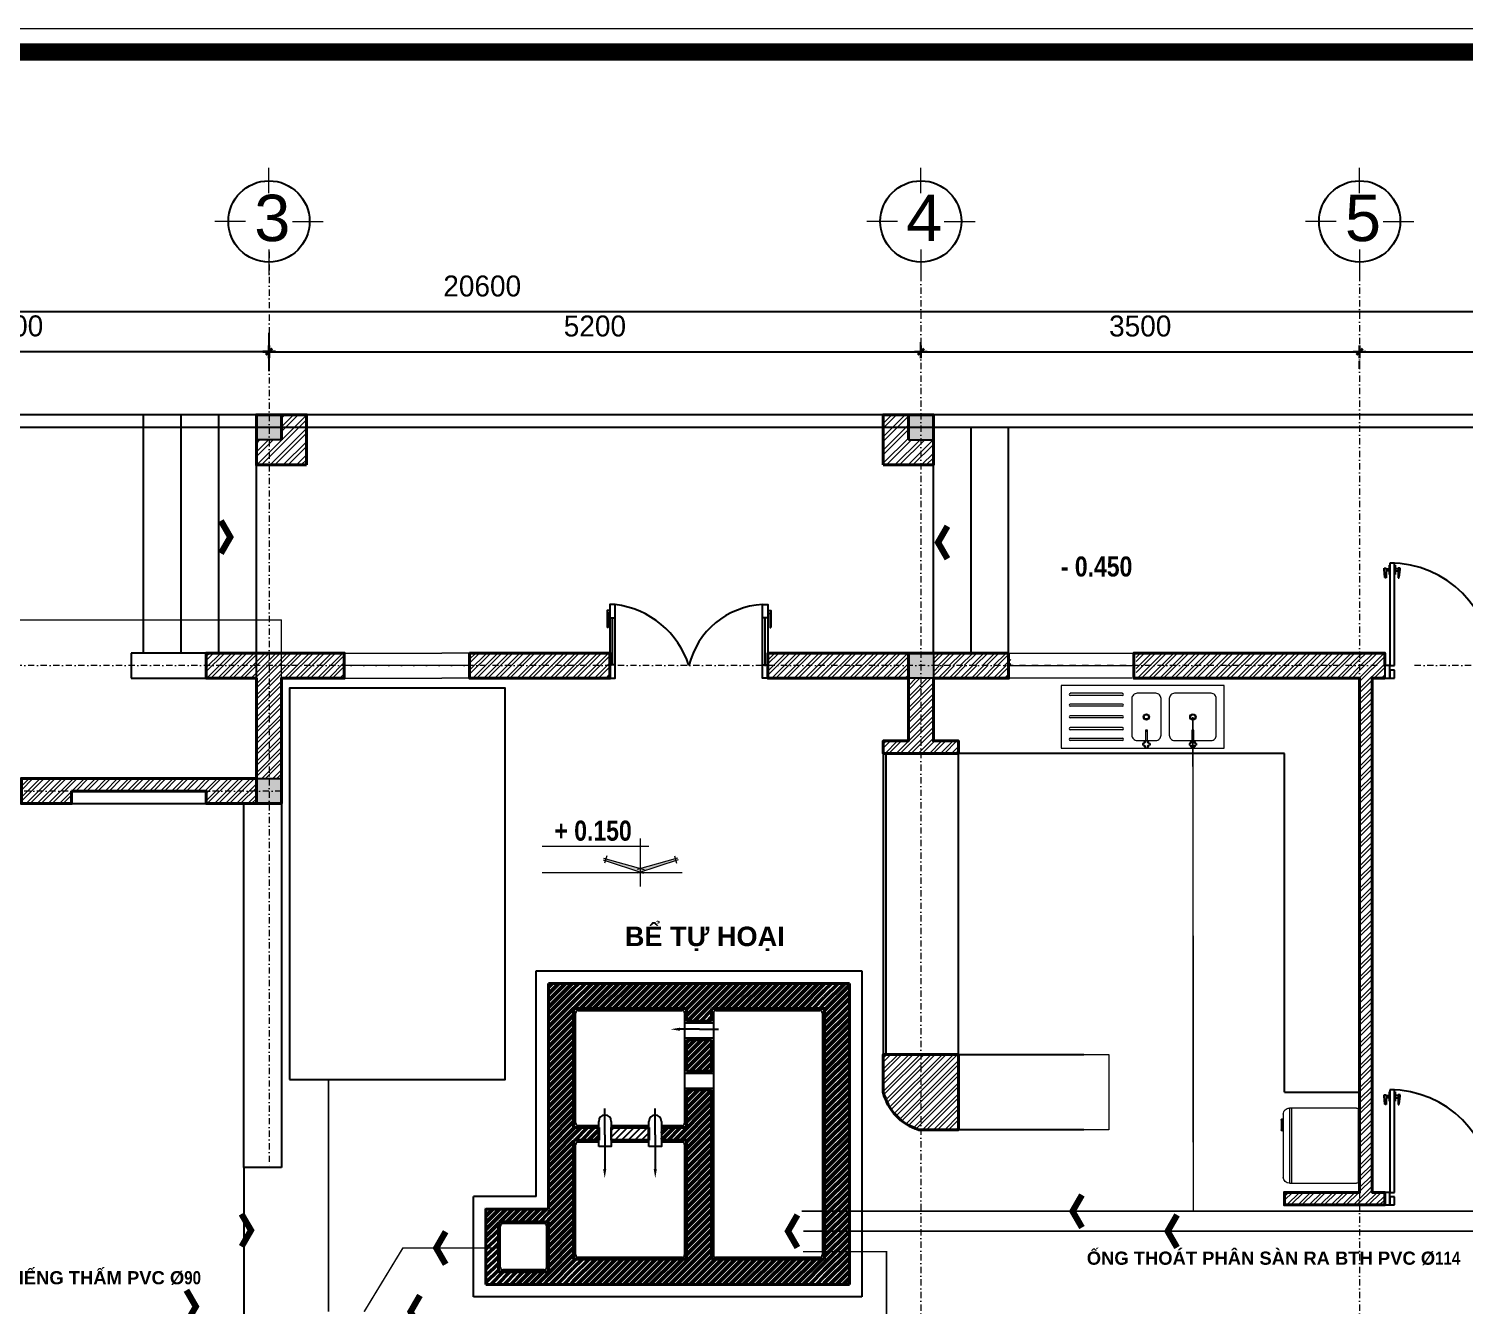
# Model space of a CAD drawing. Header units: millimetres. Extents: x 615730 to 2792744, y 139412 to 597571.
# Drawn here: x 725585 to 737037, y 271172 to 281351 of the extents above; entities that cross this region are included whole.
import ezdxf
from ezdxf.enums import TextEntityAlignment as Align

# ---------------------------------------------------------------- set-up
doc = ezdxf.new("R2010")
doc.units = ezdxf.units.MM
doc.header["$MEASUREMENT"] = 0
doc.header["$PDMODE"] = 34
for name, pattern in [('DASHDOT', [1, 0.5, -0.25, 0, -0.25]), ('DASHED2', [0.375, 0.25, -0.125]), ('HIDDEN2', [0.1875, 0.125, -0.0625])]:
    doc.linetypes.add(name, pattern=pattern)
doc.layers.get('0').update_dxf_attribs({"lineweight": 5})
for name, color, linetype, lineweight in [('0.1(9)', 9, 'Continuous', 13), ('Block', 46, 'Continuous', 9), ('CAT', 11, 'Continuous', 40), ('DIM', 7, 'Continuous', 50), ('HATCH', 42, 'Continuous', 5), ('net dut', 6, 'DASHDOT', 40), ('NETNGOAITUONG', 1, 'Continuous', 40), ('NTHAY1', 61, 'Continuous', 25), ('thay', 7, 'Continuous', 15), ('TIM TRUC', 149, 'DASHDOT', 9), ('VATDUNG', 33, 'Continuous', 13), ('VLIEU', 250, 'Continuous', 9)]:
    doc.layers.add(name, color=color, linetype=linetype, lineweight=lineweight)
for name, color, linetype in [('CUA', 132, 'Continuous'), ('DOORS', 1, 'Continuous'), ('H', 252, 'Continuous'), ('MB', 7, 'Continuous'), ('NET MANH', 252, 'Continuous'), ('netthay', 3, 'Continuous'), ('SWING', 7, 'Continuous'), ('TEXT', 2, 'Continuous'), ('VL', 155, 'Continuous')]:
    doc.layers.add(name, color=color, linetype=linetype)
doc.styles.add('H280', font='', dxfattribs={"height": 200})
doc.styles.add('KT OZON', font='', dxfattribs={"height": 200})
doc.styles.get("Standard").update_dxf_attribs({"font": ''})
doc.styles.add('VNI-AVO', font='vni-roms.shx')
doc.styles.get('H280').set_extended_font_data('VNI-Avo')
doc.styles.get('KT OZON').set_extended_font_data('VNI-Helve')
doc.styles.get('Standard').set_extended_font_data('VNI-Avo')
doc.dimstyles.new('1-50b', dxfattribs={"dimtxt": 167, "dimasz": 50, "dimexe": 75, "dimexo": 150, "dimgap": 120, "dimtad": 1, "dimdec": 0, "dimzin": 12, "dimtxsty": 'VNI-AVO', "dimblk": ']', "dimcen": 0, "dimdle": 50, "dimclrd": 252, "dimclre": 252, "dimclrt": 2, "dimadec": 0, "dimazin": 0, "dimtfac": 1, "dimtdec": 0, "dimtix": 1, "dimtmove": 2, "dimatfit": 0, "dimldrblk": 'OPEN90', "dimfxl": 1, "dimlwd": -1, "dimlwe": -1, "dimarcsym": 0})
pattern_1 = [(45, (54927.36, -22939.37), (-44.194174, 44.194174), []), (45, (54927.36, -22908.12), (-44.194174, 44.194174), [])]
pattern_2 = [(45, (143025.565, 23003.17), (-53.033009, 53.033009), []), (45, (143025.565, 23040.67), (-53.033009, 53.033009), [])]

# ---------------------------------------------------------------- blocks, each defined once
blk = doc.blocks.new('CAO DO')
h = blk.add_hatch(color=256)
h.paths.add_polyline_path([(-240238, 272731), (-240242, 272718), (-239988, 272635), (-239988, 272661)])
h.paths.add_polyline_path([(-239733, 272718), (-239737, 272731), (-239988, 272661), (-239988, 272635)])
for p, q in [((-239988, 272531), (-239988, 272878)), ((-240232, 272753), (-240247, 272701)), ((-240046, 272819), (-239278, 272819)), ((-239743, 272753), (-239728, 272701)), ((-240258, 272723), (-239966, 272628)), ((-240255, 272736), (-239962, 272654)), ((-239720, 272736), (-240013, 272654)), ((-239717, 272723), (-240009, 272628)), ((-239988, 272604), (-239988, 272668)), ((-240288, 272631), (-239278, 272631))]:
    blk.add_line(p, q)
blk = doc.blocks.new('08PDRR02')
at = {"color": 0, "linetype": 'ByBlock'}
for p, q in [((1, 0), (0, 0)), ((0, 0), (0, -1)), ((1, -1), (1, 0)), ((0, -1), (1, -1))]:
    blk.add_line(p, q, dxfattribs=at)
blk = doc.blocks.new('08PDNB02')
at = {"color": 0, "linetype": 'ByBlock'}
for p, q in [((0, -1.62), (0, 1.62)), ((0, 1.62), (0.25, 1.62)), ((0.25, -1.62), (0.25, 1.62)), ((0.25, 0.38), (1.25, 0.38)), ((1.25, -0.55), (1.25, 2.75)), ((1.25, 2.75), (1.54, 2.75)), ((1.54, 2.75), (1.69, 2.59)), ((1.69, 2.59), (1.95, -0.13)), ((0.25, -1.62), (0, -1.62)), ((1.25, -0.38), (0.25, -0.38)), ((1.95, -0.55), (1.25, -0.55)), ((1.95, -0.13), (1.95, -0.55))]:
    blk.add_line(p, q, dxfattribs=at)
blk = doc.blocks.new('*U45')
at = {"layer": 'DOORS', "color": 0, "linetype": 'Continuous', "ltscale": 200}
for p, q in [((0, 15), (0, 55)), ((900, 15), (900, 55)), ((0, -25), (0, -55)), ((900, -25), (900, -55))]:
    blk.add_line(p, q, dxfattribs=at)
at = {"layer": 'SWING', "color": 1, "linetype": 'Continuous', "ltscale": 200}
blk.add_arc((0, 55), 900, 0, 90, dxfattribs=at)
at = {"layer": 'DOORS', "color": 8, "linetype": 'Continuous', "ltscale": 200, "xscale": 25.4, "yscale": 25.4, "zscale": 25.4, "rotation": 180}
blk.add_blockref('08PDNB02', (0, 895), dxfattribs=at)
at = {"layer": 'DOORS', "color": 0, "linetype": 'Continuous', "ltscale": 200, "xscale": 900, "yscale": 39.99999999999999, "rotation": 90}
blk.add_blockref('08PDRR02', (0, 55), dxfattribs=at)
at = {"layer": 'DOORS', "color": 8, "linetype": 'Continuous', "ltscale": 200, "xscale": 25.4, "yscale": -25.4, "zscale": 25.4}
blk.add_blockref('08PDNB02', (40, 895), dxfattribs=at)
at = {"layer": 'DOORS', "color": 0, "linetype": 'Continuous', "ltscale": 200, "xscale": 45, "yscale": 110}
for p in [(-45, 55), (900, 55)]:
    blk.add_blockref('08PDRR02', p, dxfattribs=at)
at = {"layer": 'DOORS', "color": 1, "linetype": 'Continuous', "ltscale": 200, "xscale": 39.99999999999999, "yscale": 69.99999999999999}
for p in [(0, 15), (860, 15)]:
    blk.add_blockref('08PDRR02', p, dxfattribs=at)
blk = doc.blocks.new('TRUC 1')
at = {"ltscale": 50}
blk.add_circle((0, -9525), 8572, dxfattribs=at)
at = {"layer": '0.1(9)', "ltscale": 50}
for p, q in [((0, -3572), (0, 1782)), ((-4942, -9525), (-11427, -9525)), ((4942, -9525), (11427, -9525)), ((0, -15478), (0, -20832))]:
    blk.add_line(p, q, dxfattribs=at)
at = {"layer": 'TEXT', "ltscale": 50, "style": 'H280'}
blk.add_attdef('1', text='', height=10478, dxfattribs=at).set_placement((-214, -4892), align=Align.CENTER)
blk = doc.blocks.new(']')
for p, q in [((1, 0), (-1, 0)), ((0, 1), (0, -1))]:
    blk.add_line(p, q)
at = {"color": 9, "const_width": 0.4}
blk.add_lwpolyline([(-0.51, -0.51), (0.51, 0.51)], dxfattribs=at)
blk = doc.blocks.new('*D1481')
at = {"layer": 'DEFPOINTS', "color": 0, "ltscale": 10, "transparency": 16777216}
for p in [(727502, 278775), (732702, 278775), (732702, 278626)]:
    blk.add_point(p, dxfattribs=at)
at = {"layer": 'VL', "color": 252, "ltscale": 10, "transparency": 16777216}
for p, q in [((727502, 278925), (727502, 278850)), ((727552, 278775), (732652, 278775)), ((732702, 278776), (732702, 278850))]:
    blk.add_line(p, q, dxfattribs=at)
at = {"layer": 'VL', "color": 252, "ltscale": 10, "transparency": 16777216, "xscale": 50, "yscale": 50, "zscale": 50, "rotation": 180}
blk.add_blockref(']', (727502, 278775), dxfattribs=at)
at = {"layer": 'VL', "color": 252, "ltscale": 10, "transparency": 16777216, "xscale": 50, "yscale": 50, "zscale": 50}
blk.add_blockref(']', (732702, 278775), dxfattribs=at)
at = {"layer": 'VL', "color": 2, "ltscale": 10, "transparency": 16777216, "insert": (730102, 278979), "char_height": 167, "attachment_point": 5, "style": 'VNI-AVO'}
blk.add_mtext('5200', dxfattribs=at)
blk = doc.blocks.new('_Open90')
at = {"color": 0, "linetype": 'ByBlock', "lineweight": -2}
for p, q in [((0, 0), (-1, 0)), ((-0.5, 0.5), (0, 0)), ((0, 0), (-0.5, -0.5))]:
    blk.add_line(p, q, dxfattribs=at)
blk = doc.blocks.new('*D1482')
at = {"layer": 'DEFPOINTS', "color": 0, "ltscale": 10, "transparency": 16777216}
for p in [(736202, 278788), (736202, 278775), (732702, 278626)]:
    blk.add_point(p, dxfattribs=at)
at = {"layer": 'VL', "color": 252, "ltscale": 10, "transparency": 16777216}
for p, q in [((732702, 278776), (732702, 278850)), ((732752, 278775), (736152, 278775)), ((736202, 278638), (736202, 278700))]:
    blk.add_line(p, q, dxfattribs=at)
at = {"layer": 'VL', "color": 252, "ltscale": 10, "transparency": 16777216, "xscale": 50, "yscale": 50, "zscale": 50, "rotation": 180}
blk.add_blockref(']', (732702, 278775), dxfattribs=at)
at = {"layer": 'VL', "color": 252, "ltscale": 10, "transparency": 16777216, "xscale": 50, "yscale": 50, "zscale": 50}
blk.add_blockref(']', (736202, 278775), dxfattribs=at)
at = {"layer": 'VL', "color": 2, "ltscale": 10, "transparency": 16777216, "insert": (734452, 278979), "char_height": 167, "attachment_point": 5, "style": 'VNI-AVO'}
blk.add_mtext('3500', dxfattribs=at)
blk = doc.blocks.new('*D1483')
at = {"layer": 'DEFPOINTS', "color": 0, "ltscale": 10, "transparency": 16777216}
for p in [(736202, 278788), (739502, 278775), (739502, 278626)]:
    blk.add_point(p, dxfattribs=at)
at = {"layer": 'VL', "color": 252, "ltscale": 10, "transparency": 16777216}
for p, q in [((736252, 278775), (739452, 278775)), ((739502, 278776), (739502, 278850)), ((736202, 278638), (736202, 278700))]:
    blk.add_line(p, q, dxfattribs=at)
at = {"layer": 'VL', "color": 252, "ltscale": 10, "transparency": 16777216, "xscale": 50, "yscale": 50, "zscale": 50, "rotation": 180}
blk.add_blockref(']', (736202, 278775), dxfattribs=at)
at = {"layer": 'VL', "color": 252, "ltscale": 10, "transparency": 16777216, "xscale": 50, "yscale": 50, "zscale": 50}
blk.add_blockref(']', (739502, 278775), dxfattribs=at)
at = {"layer": 'VL', "color": 2, "ltscale": 10, "transparency": 16777216, "insert": (737852, 278979), "char_height": 167, "attachment_point": 5, "style": 'VNI-AVO'}
blk.add_mtext('3300', dxfattribs=at)
blk = doc.blocks.new('*D1484')
at = {"layer": 'DEFPOINTS', "color": 0, "ltscale": 10, "transparency": 16777216}
for p in [(727503, 278776), (723402, 278471), (727503, 278471)]:
    blk.add_point(p, dxfattribs=at)
at = {"layer": 'VL', "color": 252, "ltscale": 10, "transparency": 16777216}
for p, q in [((723402, 278621), (723402, 278851)), ((727503, 278621), (727503, 278851)), ((723452, 278776), (727453, 278776))]:
    blk.add_line(p, q, dxfattribs=at)
at = {"layer": 'VL', "color": 252, "ltscale": 10, "transparency": 16777216, "xscale": 50, "yscale": 50, "zscale": 50, "rotation": 180}
blk.add_blockref(']', (723402, 278776), dxfattribs=at)
at = {"layer": 'VL', "color": 252, "ltscale": 10, "transparency": 16777216, "xscale": 50, "yscale": 50, "zscale": 50}
blk.add_blockref(']', (727503, 278776), dxfattribs=at)
at = {"layer": 'VL', "color": 2, "ltscale": 10, "transparency": 16777216, "insert": (725453, 278980), "char_height": 167, "attachment_point": 5, "style": 'VNI-AVO'}
blk.add_mtext('4100', dxfattribs=at)
blk = doc.blocks.new('*D1485')
at = {"layer": 'DEFPOINTS', "color": 0, "ltscale": 10, "transparency": 16777216}
for p in [(739503, 279095), (718903, 278272), (739503, 278272)]:
    blk.add_point(p, dxfattribs=at)
at = {"layer": 'VL', "color": 252, "ltscale": 10, "transparency": 16777216}
for p, q in [((718903, 278422), (718903, 279170)), ((718953, 279095), (739453, 279095)), ((739503, 278422), (739503, 279170))]:
    blk.add_line(p, q, dxfattribs=at)
at = {"layer": 'VL', "color": 252, "ltscale": 10, "transparency": 16777216, "xscale": 50, "yscale": 50, "zscale": 50, "rotation": 180}
blk.add_blockref(']', (718903, 279095), dxfattribs=at)
at = {"layer": 'VL', "color": 252, "ltscale": 10, "transparency": 16777216, "xscale": 50, "yscale": 50, "zscale": 50}
blk.add_blockref(']', (739503, 279095), dxfattribs=at)
at = {"layer": 'VL', "color": 2, "ltscale": 10, "transparency": 16777216, "insert": (729203, 279298), "char_height": 167, "attachment_point": 5, "style": 'VNI-AVO'}
blk.add_mtext('20600', dxfattribs=at)
blk = doc.blocks.new('TULANH')
at = {"layer": 'Block', "extrusion": (0, 0, -1)}
for p, q in [((235, 0), (-235, 0)), ((-235, -15), (-235, 0)), ((235, -15), (235, 0)), ((-300, -550), (300, -550)), ((-300, -565), (300, -565)), ((-214, -620), (-214, -622)), ((-115, -620), (-214, -620)), ((-204, -632), (-125, -632)), ((-115, -622), (-115, -620))]:
    blk.add_line(p, q, dxfattribs=at)
at = {"layer": 'Block', "color": 1, "extrusion": (0, 0, -1)}
for p, q in [((-300, -30), (-300, -565)), ((285, -15), (-285, -15)), ((300, -565), (300, -30)), ((-250, -615), (250, -615))]:
    blk.add_line(p, q, dxfattribs=at)
for centre, radius, start, end in [((285, -30), 15, 0, 90), ((-285, -30), 15, 90, 180), ((250, -565), 50, 270, 0), ((-250, -565), 50, 180, 270)]:
    blk.add_arc(centre, radius, start, end, dxfattribs=at)
at = {"layer": 'Block', "extrusion": (0, 0, -1)}
for centre, start, end in [((204, -622), 270, 0), ((125, -622), 180, 270)]:
    blk.add_arc(centre, 10, start, end, dxfattribs=at)
blk = doc.blocks.new('RC1')
at = {"layer": 'VATDUNG'}
for p, q in [((220, -25), (227, -25)), ((220, -38), (220, -25)), ((220, -38), (227, -38)), ((244, -9), (244, -2)), ((256, -2), (244, -2)), ((244, -62), (244, -55)), ((256, -62), (244, -62)), ((256, -9), (256, -2)), ((256, -62), (256, -55)), ((273, -25), (280, -25)), ((273, -38), (280, -38)), ((280, -38), (280, -25)), ((591, -38), (591, -25)), ((591, -25), (598, -25)), ((591, -38), (598, -38)), ((627, -2), (614, -2)), ((614, -9), (614, -2)), ((614, -62), (614, -55)), ((627, -62), (614, -62)), ((627, -9), (627, -2)), ((627, -62), (627, -55)), ((644, -25), (651, -25)), ((644, -38), (651, -38)), ((651, -38), (651, -25)), ((812, -62), (1229, -62)), ((812, -79), (1229, -79)), ((812, -148), (1229, -148)), ((812, -165), (1229, -165)), ((812, -242), (1229, -242)), ((812, -258), (1229, -258)), ((812, -335), (1229, -335)), ((812, -352), (1229, -352)), ((812, -421), (1229, -421)), ((812, -438), (1229, -438))]:
    blk.add_line(p, q, dxfattribs=at)
for points in [[(1300, -500), (1300, 0), (0, 0), (0, -500)], [(258, -144), (258, -136), (242, -136), (242, -144)], [(629, -144), (629, -136), (612, -136), (612, -144)]]:
    blk.add_lwpolyline(points, close=True, dxfattribs=at)
for points in [[(242, -62), (104, -62, 0.414214), (63, -104), (63, -396, 0.414214), (104, -438), (396, -438, 0.414214), (438, -396)], [(244, -11), (238, -11, 0.414214), (229, -19), (229, -25, 0.414214)], [(229, -38), (229, -44, 0.414214), (238, -53), (244, -53, 0.414214)], [(271, -25), (271, -19, 0.414214), (262, -11), (256, -11, 0.414214)], [(256, -53), (262, -53, 0.414214), (271, -44)], [(438, -396), (438, -104, 0.414214), (396, -62), (258, -62, 0.414214)], [(271, -44), (271, -38, 0.414214)], [(612, -62), (546, -62, 0.414214), (504, -104), (504, -396, 0.414214), (546, -438), (695, -438, 0.414214), (737, -396)], [(614, -11), (608, -11, 0.414214), (600, -19), (600, -25, 32.846782)], [(600, -38), (600, -44, 0.414214), (608, -53), (614, -53, 26.858874)], [(641, -25), (641, -19, 0.414214), (633, -11), (627, -11, 36.470844)], [(627, -53), (633, -53, 0.414214), (641, -44)], [(737, -396), (737, -104, 0.414214), (695, -62), (629, -62, 0.019522)], [(641, -44), (641, -38, 0.414009)]]:
    blk.add_lwpolyline(points, format="xyb", dxfattribs=at)
for points in [[(244, -53), (242, -53), (242, -136), (258, -136)], [(258, -136), (258, -53), (256, -53)], [(614, -53), (612, -53), (612, -136), (629, -136)], [(629, -136), (629, -53), (627, -53)]]:
    blk.add_lwpolyline(points, dxfattribs=at)
for centre, radius in [((250, -250), 25), ((621, -250), 25), ((250, -250), 16.7), ((621, -250), 16.7)]:
    blk.add_circle(centre, radius, dxfattribs=at)
for centre, radius, start, end in [((227, -9), 16.7, 270, 0), ((227, -55), 16.7, 0, 90), ((273, -9), 16.7, 180, 270), ((273, -55), 16.7, 90, 180), ((598, -9), 16.7, 270, 0), ((598, -55), 16.7, 0, 90), ((644, -9), 16.7, 180, 270), ((644, -55), 16.7, 90, 180), ((812, -71), 8.33, 90, 270), ((1229, -71), 8.33, 270, 90), ((812, -156), 8.33, 90, 270), ((1229, -156), 8.33, 270, 90), ((812, -250), 8.33, 90, 270), ((812, -344), 8.33, 90, 270), ((1229, -250), 8.33, 270, 90), ((1229, -344), 8.33, 270, 90), ((812, -429), 8.33, 90, 270), ((1229, -429), 8.33, 270, 90)]:
    blk.add_arc(centre, radius, start, end, dxfattribs=at)
blk = doc.blocks.new('*X631')
at = {"color": 0}
for p, q in [((59070, -71815), (59147, -71739)), ((59070, -71762), (59094, -71739)), ((59100, -71839), (59200, -71739)), ((59153, -71839), (59253, -71739)), ((59206, -71839), (59306, -71739)), ((59259, -71839), (59359, -71739)), ((59312, -71839), (59370, -71780)), ((59365, -71839), (59370, -71833))]:
    blk.add_line(p, q, dxfattribs=at)
blk = doc.blocks.new('*X630')
at = {"color": 0}
for p, q in [((58570, -70777), (58759, -70589)), ((58570, -70724), (58706, -70589)), ((58570, -70671), (58653, -70589)), ((58570, -70618), (58600, -70589)), ((58570, -70830), (58770, -70630)), ((58770, -70736), (58918, -70589)), ((58770, -70683), (58865, -70589)), ((58770, -70630), (58812, -70589)), ((58771, -70789), (58971, -70589)), ((58824, -70789), (59024, -70589)), ((58877, -70789), (59077, -70589)), ((58930, -70789), (59130, -70589)), ((58983, -70789), (59183, -70589)), ((59036, -70789), (59236, -70589)), ((59089, -70789), (59289, -70589)), ((59142, -70789), (59342, -70589)), ((59195, -70789), (59395, -70589)), ((59248, -70789), (59448, -70589)), ((59301, -70789), (59501, -70589)), ((59354, -70789), (59554, -70589)), ((59407, -70789), (59607, -70589)), ((59461, -70789), (59661, -70589)), ((59514, -70789), (59714, -70589)), ((59567, -70789), (59767, -70589)), ((59620, -70789), (59820, -70589)), ((59670, -70844), (59926, -70589)), ((59670, -70791), (59873, -70589)), ((59679, -70889), (59979, -70589)), ((59732, -70889), (60032, -70589)), ((59885, -70789), (60085, -70589)), ((59938, -70789), (60138, -70589)), ((59991, -70789), (60191, -70589)), ((60044, -70789), (60244, -70589)), ((60097, -70789), (60297, -70589)), ((60150, -70789), (60350, -70589)), ((60203, -70789), (60403, -70589)), ((60256, -70789), (60456, -70589)), ((60309, -70789), (60509, -70589)), ((60362, -70789), (60562, -70589)), ((60415, -70789), (60615, -70589)), ((60468, -70789), (60668, -70589)), ((60521, -70789), (60721, -70589)), ((60574, -70789), (60770, -70592)), ((60627, -70789), (60770, -70645)), ((60770, -70592), (60774, -70589)), ((60770, -70645), (60827, -70589)), ((60770, -70698), (60880, -70589)), ((60770, -70751), (60933, -70589)), ((60770, -70804), (60970, -70604)), ((58570, -70883), (58770, -70683)), ((58570, -70936), (58770, -70736)), ((60680, -70789), (60770, -70698)), ((60733, -70789), (60770, -70751)), ((60770, -70857), (60970, -70657)), ((60770, -70910), (60970, -70710)), ((60770, -70964), (60970, -70764)), ((58570, -70989), (58770, -70789)), ((58570, -71042), (58770, -70842)), ((59785, -70889), (59870, -70803)), ((59838, -70889), (59870, -70856)), ((60770, -71017), (60970, -70817)), ((60770, -71070), (60970, -70870)), ((58570, -71095), (58770, -70895)), ((58570, -71148), (58770, -70948)), ((60770, -71123), (60970, -70923)), ((60770, -71176), (60970, -70976)), ((58570, -71201), (58770, -71001)), ((58570, -71254), (58770, -71054)), ((58570, -71307), (58770, -71107)), ((59670, -71215), (59847, -71039)), ((59670, -71162), (59794, -71039)), ((59670, -71109), (59741, -71039)), ((59670, -71056), (59688, -71039)), ((59670, -71268), (59870, -71068)), ((60770, -71229), (60970, -71029)), ((60770, -71282), (60970, -71082)), ((58570, -71360), (58770, -71160)), ((58570, -71413), (58770, -71213)), ((59703, -71289), (59870, -71121)), ((59756, -71289), (59870, -71174)), ((59809, -71289), (59870, -71227)), ((60770, -71335), (60970, -71135)), ((60770, -71388), (60970, -71188)), ((58570, -71466), (58770, -71266)), ((58570, -71520), (58770, -71320)), ((59862, -71289), (59870, -71280)), ((60770, -71441), (60970, -71241)), ((60770, -71494), (60970, -71294)), ((58570, -71573), (58770, -71373)), ((58570, -71626), (58770, -71426)), ((59670, -71586), (59818, -71439)), ((59670, -71533), (59765, -71439)), ((59670, -71480), (59712, -71439)), ((59670, -71639), (59870, -71439)), ((60770, -71547), (60970, -71347)), ((60770, -71600), (60970, -71400)), ((60770, -71653), (60970, -71453)), ((58570, -71679), (58770, -71479)), ((58570, -71732), (58770, -71532)), ((59577, -71839), (59870, -71545)), ((59670, -71692), (59870, -71492)), ((60770, -71706), (60970, -71506)), ((60770, -71759), (60970, -71559)), ((58570, -71785), (58770, -71585)), ((58570, -71838), (58770, -71638)), ((59630, -71839), (59870, -71598)), ((59670, -71851), (59870, -71651)), ((60770, -71812), (60970, -71612)), ((60770, -71865), (60970, -71665)), ((58570, -71891), (58770, -71691)), ((58570, -71997), (58829, -71739)), ((58570, -71944), (58776, -71739)), ((58782, -71839), (58882, -71739)), ((58835, -71839), (58935, -71739)), ((58888, -71839), (58970, -71756)), ((59470, -71786), (59518, -71739)), ((59471, -71839), (59571, -71739)), ((59524, -71839), (59624, -71739)), ((59670, -71904), (59870, -71704)), ((59670, -71957), (59870, -71757)), ((60770, -71918), (60970, -71718)), ((60770, -71971), (60970, -71771)), ((58570, -72050), (58770, -71850)), ((58570, -72103), (58770, -71903)), ((58941, -71839), (58970, -71809)), ((59670, -72010), (59870, -71810)), ((59670, -72064), (59870, -71864)), ((59670, -72117), (59870, -71917)), ((60770, -72024), (60970, -71824)), ((60770, -72077), (60970, -71877)), ((58570, -72156), (58770, -71956)), ((58570, -72209), (58770, -72009)), ((59670, -72170), (59870, -71970)), ((59670, -72223), (59870, -72023)), ((60770, -72130), (60970, -71930)), ((60770, -72183), (60970, -71983)), ((58570, -72262), (58770, -72062)), ((58570, -72315), (58770, -72115)), ((59670, -72276), (59870, -72076)), ((59670, -72329), (59870, -72129)), ((60770, -72236), (60970, -72036)), ((60770, -72289), (60970, -72089)), ((60770, -72342), (60970, -72142)), ((58570, -72368), (58770, -72168)), ((58570, -72421), (58770, -72221)), ((59670, -72382), (59870, -72182)), ((59670, -72435), (59870, -72235)), ((60770, -72395), (60970, -72195)), ((60770, -72448), (60970, -72248)), ((58570, -72474), (58770, -72274)), ((58570, -72527), (58770, -72327)), ((59670, -72488), (59870, -72288)), ((59670, -72541), (59870, -72341)), ((60770, -72501), (60970, -72301)), ((60770, -72555), (60970, -72355)), ((58070, -72550), (58232, -72389)), ((58070, -72497), (58179, -72389)), ((58070, -72444), (58126, -72389)), ((58070, -72391), (58073, -72389)), ((58185, -72489), (58285, -72389)), ((58238, -72489), (58338, -72389)), ((58291, -72489), (58391, -72389)), ((58344, -72489), (58444, -72389)), ((58397, -72489), (58497, -72389)), ((58450, -72489), (58550, -72389)), ((58503, -72489), (58570, -72421)), ((58556, -72489), (58570, -72474)), ((58570, -72580), (58770, -72380)), ((58570, -72633), (58770, -72433)), ((58570, -72686), (58770, -72486)), ((59670, -72594), (59870, -72394)), ((59670, -72647), (59870, -72447)), ((60770, -72608), (60970, -72408)), ((60770, -72661), (60970, -72461)), ((58070, -72603), (58170, -72503)), ((58070, -72656), (58170, -72556)), ((58570, -72739), (58770, -72539)), ((58570, -72792), (58770, -72592)), ((59670, -72700), (59870, -72500)), ((59670, -72753), (59870, -72553)), ((60770, -72714), (60970, -72514)), ((60770, -72767), (60970, -72567)), ((58070, -72709), (58170, -72609)), ((58070, -72762), (58170, -72662)), ((58070, -72815), (58170, -72715)), ((58570, -72845), (58770, -72645)), ((58570, -72898), (58770, -72698)), ((59488, -72989), (59870, -72606)), ((59541, -72989), (59870, -72659)), ((59594, -72989), (59870, -72712)), ((60770, -72820), (60970, -72620)), ((60770, -72873), (60970, -72673)), ((58070, -72868), (58170, -72768)), ((58070, -72921), (58170, -72821)), ((58570, -72951), (58770, -72751)), ((58586, -72989), (58770, -72804)), ((58770, -72804), (58786, -72789)), ((58770, -72857), (58839, -72789)), ((58770, -72910), (58892, -72789)), ((58770, -72964), (58945, -72789)), ((58798, -72989), (58998, -72789)), ((58852, -72989), (59052, -72789)), ((58905, -72989), (59105, -72789)), ((58958, -72989), (59158, -72789)), ((59011, -72989), (59211, -72789)), ((59064, -72989), (59264, -72789)), ((59117, -72989), (59317, -72789)), ((59170, -72989), (59370, -72789)), ((59223, -72989), (59423, -72789)), ((59276, -72989), (59476, -72789)), ((59329, -72989), (59529, -72789)), ((59382, -72989), (59582, -72789)), ((59435, -72989), (59635, -72789)), ((59647, -72989), (59870, -72765)), ((59700, -72989), (59900, -72789)), ((59753, -72989), (59953, -72789)), ((59806, -72989), (60006, -72789)), ((59859, -72989), (60059, -72789)), ((59912, -72989), (60112, -72789)), ((59965, -72989), (60165, -72789)), ((60018, -72989), (60218, -72789)), ((60071, -72989), (60271, -72789)), ((60124, -72989), (60324, -72789)), ((60177, -72989), (60377, -72789)), ((60230, -72989), (60430, -72789)), ((60283, -72989), (60483, -72789)), ((60336, -72989), (60536, -72789)), ((60389, -72989), (60589, -72789)), ((60443, -72989), (60643, -72789)), ((60496, -72989), (60696, -72789)), ((60549, -72989), (60749, -72789)), ((60602, -72989), (60770, -72820)), ((60770, -72926), (60970, -72726)), ((60770, -72979), (60970, -72779)), ((60814, -72989), (60970, -72832)), ((58070, -72974), (58170, -72874)), ((58109, -72989), (58209, -72889)), ((58162, -72989), (58262, -72889)), ((58215, -72989), (58315, -72889)), ((58268, -72989), (58368, -72889)), ((58321, -72989), (58421, -72889)), ((58374, -72989), (58474, -72889)), ((58427, -72989), (58527, -72889)), ((58480, -72989), (58570, -72898)), ((58639, -72989), (58770, -72857)), ((58692, -72989), (58770, -72910)), ((60655, -72989), (60770, -72873)), ((60708, -72989), (60770, -72926)), ((60867, -72989), (60970, -72885)), ((60920, -72989), (60970, -72938)), ((58533, -72989), (58570, -72951)), ((58745, -72989), (58770, -72964)), ((60761, -72989), (60770, -72979))]:
    blk.add_line(p, q, dxfattribs=at)

msp = doc.modelspace()

# ---------------------------------------------------------------- hatches: boundary and pattern name
at = {"layer": 'VLIEU', "ltscale": 10}
h = msp.add_hatch(dxfattribs=at)
h.set_pattern_fill('STEEL', color=256, scale=600, style=0)
h.set_pattern_definition(pattern_2)
h.paths.add_polyline_path([(727401.9, 278072.2), (727401.9, 277872.2), (727801.9, 277872.2), (727801.9, 278272.2), (727601.9, 278272.2), (727601.9, 278072.2)])
h = msp.add_hatch(dxfattribs=at)
h.set_pattern_fill('STEEL', color=256, scale=600, style=0)
h.set_pattern_definition(pattern_2)
h.paths.add_polyline_path([(732802.4, 278072.2), (732802.4, 277872.2), (732402.4, 277872.2), (732402.4, 278272.2), (732602.4, 278272.2), (732602.4, 278072.2)])
h = msp.add_hatch(dxfattribs=at)
h.set_pattern_fill('STEEL', color=256, scale=500, style=0)
h.set_pattern_definition(pattern_1)
h.paths.add_polyline_path([(732602.3, 276371.9), (731482.3, 276372), (731482.3, 276272), (732602.3, 276272)])
h.paths.add_polyline_path([(732602.3, 276272), (731482.3, 276272), (731482.3, 276172), (732602.3, 276172)])
h.paths.add_polyline_path([(732702.4, 276172), (732602.3, 276172), (732602.3, 275672), (732402.3, 275672), (732402.3, 275572), (732702.4, 275572)])
h.paths.add_polyline_path([(732802.3, 276172), (732702.4, 276172), (732702.4, 275572), (733002.3, 275572), (733002.3, 275672), (732802.3, 275672)])
h.paths.add_polyline_path([(732445.8, 277081.9), (732958.8, 277081.9), (732958.8, 276831.4), (732445.8, 276831.4)], flags=9)
h.paths.add_polyline_path([(732695.9, 276747.4), (733208.8, 276747.4), (733208.8, 276496.9), (732695.9, 276496.9)], flags=9)
h.paths.add_polyline_path([(732996, 277081.9), (733508.9, 277081.9), (733508.9, 276831.4), (732996, 276831.4)], flags=9)
h = msp.add_hatch(dxfattribs=at)
h.set_pattern_fill('STEEL', color=256, scale=500, style=0)
h.set_pattern_definition(pattern_1)
h.paths.add_polyline_path([(727401.9, 276371.9), (727001.9, 276371.9), (727001.9, 276172), (727401.9, 276172)])
h.paths.add_polyline_path([(727601.9, 276172), (727601.9, 276371.9), (727401.9, 276371.9), (727401.9, 276172), (727401.9, 275372.2), (727601.9, 275372.2)])
h.paths.add_polyline_path([(728102.6, 276371.9), (727601.9, 276371.9), (727601.9, 276172), (728102.6, 276172)])
h.paths.add_polyline_path([(730222.3, 276372), (729102.2, 276372), (729102.2, 276172), (730222.3, 276172), (730222.3, 276277.6)])
h.paths.add_polyline_path([(727401.9, 275172.2), (727601.9, 275172.2), (727401.9, 275172.2), (727401.9, 275172.2), (727401.9, 275172.2), (727401.9, 275172.2)])
h = msp.add_hatch(dxfattribs=at)
h.set_pattern_fill('STEEL', color=256, scale=500, style=0)
h.set_pattern_definition([(45, (54927.36, -22839.396), (-44.194174, 44.194174), []), (45, (54927.36, -22808.146), (-44.194174, 44.194174), [])])
h.paths.add_polyline_path([(733418.8, 276371.9), (732802.3, 276371.9), (732802.3, 276272), (733418.8, 276271.9)])
h = msp.add_hatch(dxfattribs=at)
h.set_pattern_fill('STEEL', color=256, scale=500, style=0)
h.set_pattern_definition(pattern_1)
h.paths.add_polyline_path([(736202.3, 276172), (736202.3, 276272), (734418.8, 276272), (734418.8, 276171.9)])
h.paths.add_polyline_path([(734418.8, 276371.9), (734418.8, 276272), (736202.3, 276272), (736202.3, 276372)])
h = msp.add_hatch(dxfattribs=at)
h.set_pattern_fill('STEEL', color=256, scale=500, style=0)
h.set_pattern_definition(pattern_1)
h.paths.add_polyline_path([(736302.3, 276172), (736402.3, 276172), (736402.3, 276272), (736402.3, 276372), (736202.3, 276372), (736202.3, 276172), (736202.3, 276172), (736202.3, 272072.2), (736202.3, 272072.2), (736202.3, 271972.2), (736402.3, 271972.2), (736402.3, 272072.2), (736302.3, 272072.2)])
h = msp.add_hatch(dxfattribs=at)
h.set_pattern_fill('STEEL', color=256, scale=500, style=0)
h.set_pattern_definition(pattern_1)
h.paths.add_polyline_path([(733401.8, 276171.9), (733401.8, 276272), (732802.3, 276272), (732802.3, 276172)])
h = msp.add_hatch(dxfattribs=at)
h.set_pattern_fill('STEEL', color=256, scale=500, style=0)
h.set_pattern_definition(pattern_1)
h.paths.add_polyline_path([(727401.9, 275372.2), (725527.2, 275372.2), (725527.2, 275272.2), (725527.2, 275272.2), (725527.2, 275272.2), (725527.2, 275272.2), (725527.2, 275272.2), (725527.2, 275172.2), (725926.9, 275172.2), (725926.9, 275272.2), (727001.7, 275272.2), (727001.7, 275172.2), (727401.9, 275172.2), (727401.9, 275172.2), (727401.9, 275172.2)])
h = msp.add_hatch(dxfattribs=at)
h.set_pattern_fill('STEEL', color=256, scale=500, style=0)
h.set_pattern_definition([(45, (27555.84, -22939.37), (-44.194174, 44.194174), []), (45, (27555.84, -22908.12), (-44.194174, 44.194174), [])])
edge = h.paths.add_edge_path()
edge.add_line((733002.3, 273171.8), (732402.3, 273171.8))
edge.add_line((732402.3, 273171.8), (732402.3, 272871.7))
edge.add_arc((732809.4, 272972.4), 419.4, 193.8928, 252.83207)
edge.add_line((732685.6, 272571.7), (733002.3, 272571.7))
edge.add_line((733002.3, 272571.7), (733002.3, 273171.8))
h = msp.add_hatch(dxfattribs=at)
h.set_pattern_fill('STEEL', color=256, scale=500, style=0)
h.set_pattern_definition(pattern_1)
h.paths.add_polyline_path([(736202.3, 271972.2), (736202.3, 272072.2), (735602.3, 272072.2), (735602.3, 271972.2)])

# ---------------------------------------------------------------- linework, layer by layer
at = {"layer": 'CAT'}
msp.add_line((727401.9, 275272.2), (727401.9, 275172.2), dxfattribs=at)
msp.add_line((727401.9, 275272.2), (727401.9, 275172.2), dxfattribs=at)
at = {"layer": 'CUA'}
for p, q in [((730243.4, 276277.6), (730243.4, 276653.1)), ((731461.1, 276277.6), (731461.1, 276653.1))]:
    msp.add_line(p, q, dxfattribs=at)
for points in [[(730222.3, 276712.7), (730199.4, 276712.7), (730199.4, 276575.6)], [(730222.3, 276689.8), (730204, 276689.8), (730204, 276575.6), (730199.4, 276575.6)], [(730222.3, 276653.1), (730264.5, 276653.1), (730264.5, 276758.8), (730222.3, 276758.8), (730222.3, 276653.1)], [(730264.5, 276277.6), (730264.5, 276681.2)], [(731482.3, 276653.1), (731440, 276653.1), (731440, 276758.8), (731482.3, 276758.8), (731482.3, 276653.1)], [(731440, 276277.6), (731440, 276681.2)], [(731482.3, 276712.7), (731505.1, 276712.7), (731505.1, 276575.6)], [(731482.3, 276689.8), (731500.6, 276689.8), (731500.6, 276575.6), (731505.1, 276575.6)], [(730222.3, 276667), (730222.3, 276263.4)], [(731482.3, 276667), (731482.3, 276263.4)], [(730264.5, 276277.6), (730222.3, 276277.6), (730222.3, 276172), (730264.5, 276172), (730264.5, 276277.6)], [(731440, 276277.6), (731482.3, 276277.6), (731482.3, 276172), (731440, 276172), (731440, 276277.6)]]:
    msp.add_lwpolyline(points, dxfattribs=at)
for centre, radius, start, end in [((730178.1, 276056.3), 707.8, 17.74142, 82.98888), ((731471.2, 276123), 636.6, 92.80469, 166.46504)]:
    msp.add_arc(centre, radius, start, end, dxfattribs=at)
at = {"layer": 'H', "const_width": 138.2}
msp.add_lwpolyline([(715287.7, 262181.3), (742290.6, 262181.3), (742290.6, 281166.2), (715287.7, 281166.2)], close=True, dxfattribs=at)
at = {"layer": 'HATCH'}
for p, q in [((728102.6, 276372), (728881.3, 276372)), ((729102.2, 276372), (728881.3, 276372)), ((728881.3, 276272), (728102.6, 276272)), ((729102.2, 276272), (728881.3, 276272)), ((728102.6, 276172), (728881.3, 276172)), ((729102.2, 276172), (728881.3, 276172))]:
    msp.add_line(p, q, dxfattribs=at)
at = {"layer": 'HATCH', "color": 9}
msp.add_lwpolyline([(727283.6, 271640, 50, 50, 0), (727358.6, 271769.9, 50, 50, 0), (727282.6, 271899.8, 50, 50, 0), (727358.6, 271769.9, 0, 0, 0), (727209.1, 271769.9, 0, 0, 0)], format="xyseb", dxfattribs=at)
at = {"layer": 'MB', "color": 2}
for p, q in [((729632.5, 273838.5), (731638.9, 273838.5)), ((729632.5, 272038.5), (729632.5, 273838.5)), ((731638.9, 273838.5), (732232.5, 273838.5)), ((732232.5, 273838.5), (732232.5, 271238.5)), ((729632.5, 272038.5), (729132.5, 272038.5)), ((729132.5, 271683.5), (729132.5, 272038.5)), ((729132.5, 271238.5), (729132.5, 271683.5)), ((732232.5, 271238.5), (729132.5, 271238.5))]:
    msp.add_line(p, q, dxfattribs=at)
at = {"layer": 'MB', "color": 1}
for p, q in [((729947.5, 272623.5), (729947.5, 273503.5)), ((729967.5, 273523.5), (730797.5, 273523.5)), ((730817.5, 273503.5), (730817.5, 272623.5)), ((731047.5, 273503.5), (731047.5, 271573.5)), ((731067.5, 273523.5), (731897.5, 273523.5)), ((731917.5, 273503.5), (731917.5, 271920.7)), ((730817.5, 273423.5), (731047.5, 273423.5)), ((730817.5, 273303.5), (731047.5, 273303.5)), ((730817.5, 273023.5), (731047.5, 273023.5)), ((730817.5, 272903.5), (731047.5, 272903.5)), ((730132.5, 272603.5), (729967.5, 272603.5)), ((730532.5, 272603.5), (730232.5, 272603.5)), ((730797.5, 272603.5), (730632.5, 272603.5)), ((729947.5, 271573.5), (729947.5, 272453.5)), ((730132.5, 272473.5), (729967.5, 272473.5)), ((730532.5, 272473.5), (730232.5, 272473.5)), ((730797.5, 272473.5), (730632.5, 272473.5)), ((730817.5, 272453.5), (730817.5, 271573.5)), ((731917.5, 271920.7), (731917.5, 271573.5)), ((729347.5, 271473.5), (729347.5, 271803.5)), ((729697.5, 271823.5), (729367.5, 271823.5)), ((729717.5, 271473.5), (729717.5, 271803.5)), ((730797.5, 271553.5), (729967.5, 271553.5)), ((731897.5, 271553.5), (731067.5, 271553.5)), ((729697.5, 271453.5), (729367.5, 271453.5))]:
    msp.add_line(p, q, dxfattribs=at)
at = {"layer": 'MB', "color": 5}
for p, q in [((730935.3, 273372.8), (730764, 273372.8)), ((730935.3, 273372.8), (731087, 273372.8)), ((730180.2, 272530.9), (730180.2, 272741.7)), ((730583.7, 272530.9), (730583.7, 272741.7)), ((730180.2, 272530.9), (730180.2, 272242.2)), ((730583.7, 272530.9), (730583.7, 272242.2))]:
    msp.add_line(p, q, dxfattribs=at)
at = {"layer": 'MB', "color": 6}
for p, q in [((730232.5, 272488.5), (730232.5, 272588.5)), ((730632.5, 272588.5), (730632.5, 272488.5))]:
    msp.add_line(p, q, dxfattribs=at)
at = {"layer": 'MB', "color": 5}
for points in [[(730780.3, 273372.8, 25, 0, 0), (730705.9, 273372.8, 0, 0, 0)], [(730180.2, 272258.6, 25, 0, 0), (730180.2, 272184.1, 0, 0, 0)], [(730583.7, 272258.6, 25, 0, 0), (730583.7, 272184.1, 0, 0, 0)]]:
    msp.add_lwpolyline(points, format="xyseb", dxfattribs=at)
at = {"layer": 'MB', "color": 2}
for points in [[(730132.5, 272438.5), (730132.5, 272638.5)], [(730232.5, 272638.5), (730232.5, 272438.5), (730132.5, 272438.5)], [(730532.5, 272438.5), (730532.5, 272638.5)], [(730632.5, 272638.5), (730632.5, 272438.5), (730532.5, 272438.5)]]:
    msp.add_lwpolyline(points, dxfattribs=at)
at = {"layer": 'MB', "color": 1}
for centre, start, end in [((729967.5, 273503.5), 90, 180), ((730797.5, 273503.5), 0, 90), ((731067.5, 273503.5), 90, 180), ((731897.5, 273503.5), 0, 90), ((729967.5, 272623.5), 180, 270), ((730797.5, 272623.5), 270, 0), ((729967.5, 272453.5), 90, 180), ((730797.5, 272453.5), 0, 90), ((729367.5, 271803.5), 90, 180), ((729697.5, 271803.5), 0, 90), ((729967.5, 271573.5), 180, 270), ((730797.5, 271573.5), 270, 0), ((729367.5, 271473.5), 180, 270), ((729697.5, 271473.5), 270, 0)]:
    msp.add_arc(centre, 20, start, end, dxfattribs=at)
at = {"layer": 'MB', "color": 2}
for centre in [(730182.5, 272638.5), (730582.5, 272638.5)]:
    msp.add_arc(centre, 50, 0, 180, dxfattribs=at)
at = {"layer": 'MB', "color": 5}
for centre, start, end in [((731067.5, 271573.5), 180, 270), ((731897.5, 271573.5), 270, 0)]:
    msp.add_arc(centre, 20, start, end, dxfattribs=at)
at = {"layer": 'net dut', "linetype": 'HIDDEN2', "ltscale": 400, "const_width": 12.1}
for points in [[(734872.1, 275863.3), (734875.6, 271921.6)], [(738845.1, 267944.7), (738845.1, 270265.9), (738000.2, 270265.9), (738000.2, 271921.6), (731750.9, 271921.6)], [(737821.7, 267946.4), (737821.7, 271762.2), (731764.9, 271762.2)], [(728186.3, 268618.7), (732428.5, 268618.7), (732428.5, 271599.7), (731763.3, 271599.7)], [(729347.5, 271628.5), (728570.1, 271628.5), (728261.2, 271120.5)]]:
    msp.add_lwpolyline(points, dxfattribs=at)
at = {"layer": 'net dut', "linetype": 'HIDDEN2', "ltscale": 400, "const_width": 12.1, "elevation": 280}
msp.add_lwpolyline([(727976.2, 272971.5), (727976.2, 271120.5)], dxfattribs=at)
at = {"layer": 'net dut', "color": 9, "linetype": 'DASHED2'}
for points in [[(733987.3, 272051.5, 50, 50, 0), (733912.3, 271921.6, 50, 50, 0), (733987.3, 271791.7, 50, 50, 0), (733912.3, 271921.6, 0, 0, 0), (734034.7, 271921.6, 0, 0, 0)], [(731717.4, 271892.1, 50, 50, 0), (731642.4, 271762.2, 50, 50, 0), (731717.4, 271632.3, 50, 50, 0), (731642.4, 271762.2, 0, 0, 0), (731764.9, 271762.2, 0, 0, 0)], [(734745.8, 271892.1, 50, 50, 0), (734670.8, 271762.2, 50, 50, 0), (734745.8, 271632.3, 50, 50, 0), (734670.8, 271762.2, 0, 0, 0), (734793.3, 271762.2, 0, 0, 0)], [(728911.3, 271758.4, 50, 50, 0), (728836.3, 271628.5, 50, 50, 0), (728911.3, 271498.6, 50, 50, 0), (728836.3, 271628.5, 0, 0, 0), (728958.8, 271628.5, 0, 0, 0)], [(728706.4, 271250.4, 50, 50, 0), (728631.4, 271120.5, 50, 50, 0), (728706.4, 270990.6, 50, 50, 0), (728631.4, 271120.5, 0, 0, 0), (728753.8, 271120.5, 0, 0, 0)]]:
    msp.add_lwpolyline(points, format="xyseb", dxfattribs=at)
at = {"layer": 'net dut', "color": 9, "linetype": 'DASHED2', "elevation": 126.9}
msp.add_lwpolyline([(726843.5, 271291.7, 50, 50, 0), (726918.5, 271161.8, 50, 50, 0), (726843.5, 271031.9, 50, 50, 0), (726918.5, 271161.8, 0, 0, 0), (726796.1, 271161.8, 0, 0, 0)], format="xyseb", dxfattribs=at)
at = {"layer": 'NET MANH'}
msp.add_line((725926.9, 275172.2), (727001.7, 275172.2), dxfattribs=at)
at = {"layer": 'NET MANH', "elevation": -140}
msp.add_lwpolyline([(727601.9, 278072.2), (727401.9, 278072.2), (727401.9, 278272.2), (727601.9, 278272.2)], close=True, dxfattribs=at)
at = {"layer": 'NET MANH'}
for points in [[(732602.4, 278072.2), (732802.4, 278072.2), (732802.4, 278272.2), (732602.4, 278272.2)], [(732602.3, 276372), (732802.3, 276372), (732802.3, 276172), (732602.3, 276172)], [(727401.9, 275372.2), (727601.9, 275372.2), (727601.9, 275172.2), (727401.9, 275172.2)]]:
    msp.add_lwpolyline(points, close=True, dxfattribs=at)
for points in [[(727601.9, 278272.2, -140), (727401.9, 278272.2, -140), (727601.9, 278072.2, -140), (727401.9, 278072.2, -140)], [(732602.4, 278272.2), (732802.4, 278272.2), (732602.4, 278072.2), (732802.4, 278072.2)], [(732602.3, 276172), (732802.3, 276172), (732602.3, 276372), (732802.3, 276372)], [(727401.9, 275172.2), (727601.9, 275172.2), (727401.9, 275372.2), (727601.9, 275372.2)]]:
    msp.add_solid(points, dxfattribs=at)
at = {"layer": 'NETNGOAITUONG'}
for p, q in [((727601.9, 278072.2, -140), (727601.9, 278272.2, -140)), ((732602.4, 278072.2), (732602.4, 278272.2)), ((732602.3, 276372), (732602.3, 276172)), ((727401.9, 275372.2), (727401.9, 275172.2)), ((729732.5, 273738.5), (732132.5, 273738.5)), ((729732.5, 271938.5), (729732.5, 273738.5)), ((732132.5, 273738.5), (732132.5, 271338.5)), ((729932.5, 273538.5), (730832.5, 273538.5)), ((729932.5, 272588.5), (729932.5, 273538.5)), ((730832.5, 273538.5), (730832.5, 273438.5)), ((731032.5, 273538.5), (731032.5, 273438.5)), ((731032.5, 273538.5), (731932.5, 273538.5)), ((731932.5, 273538.5), (731932.5, 271538.5)), ((730832.5, 273438.5), (731032.5, 273438.5)), ((730832.5, 273288.5), (731032.5, 273288.5)), ((730832.5, 273288.5), (730832.5, 273038.5)), ((731032.5, 273288.5), (731032.5, 273038.5)), ((730832.5, 273038.5), (731032.5, 273038.5)), ((730832.5, 272888.5), (731032.5, 272888.5)), ((730832.5, 272888.5), (730832.5, 272588.5)), ((731032.5, 272888.5), (731032.5, 271538.5)), ((730132.5, 272588.5), (729932.5, 272588.5)), ((730132.5, 272488.5), (730132.5, 272588.5)), ((730532.5, 272588.5), (730232.5, 272588.5)), ((730532.5, 272588.5), (730532.5, 272488.5)), ((730832.5, 272588.5), (730632.5, 272588.5)), ((729932.5, 271538.5), (729932.5, 272488.5)), ((730132.5, 272488.5), (729932.5, 272488.5)), ((730532.5, 272488.5), (730232.5, 272488.5)), ((730832.5, 272488.5), (730632.5, 272488.5)), ((730832.5, 272488.5), (730832.5, 271538.5)), ((736402.3, 272072.2), (736402.3, 271972.2)), ((729732.5, 271938.5), (729232.5, 271938.5)), ((729232.5, 271338.5), (729232.5, 271938.5)), ((729332.5, 271438.5), (729332.5, 271838.5)), ((729732.5, 271838.5), (729332.5, 271838.5)), ((729732.5, 271438.5), (729732.5, 271838.5)), ((730832.5, 271538.5), (729932.5, 271538.5)), ((731932.5, 271538.5), (731032.5, 271538.5)), ((729732.5, 271438.5), (729332.5, 271438.5))]:
    msp.add_line(p, q, dxfattribs=at)
for points in [[(727801.9, 277872.2), (727401.9, 277872.2), (727401.9, 278272.2), (727801.9, 278272.2)], [(729102.2, 276372), (730222.3, 276372), (730222.3, 276172), (729102.2, 276172)], [(725926.9, 275272.2), (727001.7, 275272.2), (727001.7, 275172.2), (727401.9, 275172.2), (727401.9, 275372.2), (725527.2, 275372.2), (725527.2, 275172.2), (725926.9, 275172.2)]]:
    msp.add_lwpolyline(points, close=True, dxfattribs=at)
at = {"layer": 'NETNGOAITUONG', "elevation": 140}
msp.add_lwpolyline([(732402.4, 277872.2), (732802.4, 277872.2), (732802.4, 278272.2), (732402.4, 278272.2)], close=True, dxfattribs=at)
at = {"layer": 'NETNGOAITUONG'}
for points in [[(727601.9, 275172.2), (727401.9, 275172.2), (727401.9, 275172.2), (727401.9, 275172.2), (727401.9, 275372.2), (727401.9, 275372.2), (727401.9, 276172), (727001.9, 276172), (727001.9, 276371.9), (728102.6, 276371.9), (728102.6, 276172), (727601.9, 276172), (727601.9, 275172.2)], [(733401.8, 276371.9), (733401.8, 276171.9), (732802.3, 276172), (732802.3, 275672), (733002.3, 275672), (733002.3, 275572), (732402.3, 275572), (732402.3, 275672), (732602.3, 275672), (732602.3, 276172), (731482.3, 276172), (731482.3, 276372), (733401.8, 276371.9)], [(736402.3, 276172), (736302.3, 276172), (736302.3, 272072.2), (736402.3, 272072.2), (736402.3, 271972.2), (735602.3, 271972.2), (735602.3, 272072.2), (736202.3, 272072.2), (736202.3, 276172), (734401.8, 276171.9), (734401.8, 276371.9), (736402.3, 276372), (736402.3, 276272), (736402.3, 276272)], [(729232.5, 271338.5), (732132.5, 271338.5)]]:
    msp.add_lwpolyline(points, dxfattribs=at)
msp.add_lwpolyline([(733002.3, 273171.8), (732402.3, 273171.8), (732402.3, 272871.7, 0.2629947), (732685.6, 272571.7), (733002.3, 272571.7), (733002.3, 273171.8)], format="xyb", dxfattribs=at)
at = {"layer": 'thay', "linetype": 'Continuous'}
msp.add_lwpolyline([(715103.4, 261996.9), (742474.9, 261996.9), (742474.9, 281350.5), (715103.4, 281350.5)], close=True, dxfattribs=at)
at = {"layer": 'TIM TRUC', "ltscale": 100}
for p, q in [((727502.9, 279571.7), (727502.9, 272271.7)), ((732702.4, 279386.8), (732702.4, 264875.4)), ((736202.3, 279386.8), (736202.3, 264875.4)), ((736340.9, 276272), (716927.8, 276272)), ((737792.4, 276272), (736622.7, 276272, -0.5)), ((727601.9, 275272.2), (716927.8, 275272.2))]:
    msp.add_line(p, q, dxfattribs=at)
at = {"layer": 'VL', "ltscale": 10}
for p, q in [((742474.9, 278272.2), (715287.7, 278272.2)), ((742474.9, 278172.2), (715287.7, 278172.2)), ((726501.9, 276371.9), (726501.9, 278272.2)), ((726801.9, 276371.9, 0.3), (726801.9, 278272.2)), ((727101.9, 276371.9), (727101.9, 278272.2)), ((727401.9, 276172), (727401.9, 278272.2)), ((732802.4, 276372), (732802.4, 278172.2)), ((733102.4, 276372), (733102.4, 278172.2)), ((733402.4, 276372), (733402.4, 278172.2)), ((727001.9, 276371.9), (726401.9, 276371.9, 1)), ((726401.9, 276371.9, 1), (726401.9, 276171.9, 1)), ((731482.3, 276172), (731482.3, 276372)), ((726401.9, 276171.9, 1), (727001.9, 276171.9)), ((732402.3, 275572), (732402.3, 273171.8)), ((732422.3, 275572), (732422.3, 273171.8)), ((735602.3, 275572), (733002.3, 275572)), ((733002.3, 273171.8), (733002.3, 275572)), ((735602.3, 272871.7), (735602.3, 275572)), ((733002.3, 273171.8), (734002, 273171.8)), ((735602.3, 272871.7), (736202.3, 272871.7)), ((734002, 272571.7), (732685.6, 272571.7)), ((727301.9, 272271.7), (727301.9, 270972.2))]:
    msp.add_line(p, q, dxfattribs=at)
at = {"layer": 'VL', "color": 9, "ltscale": 10}
for points in [[(727118.5, 277427.1, 50, 50, 0), (727193.5, 277297.2, 50, 50, 0), (727118.5, 277167.3, 50, 50, 0), (727193.5, 277297.2, 0, 0, 0), (726617.4, 277297.2, 0, 0, 0)], [(732914.3, 277124, 50, 50, 0), (732839.3, 277253.9, 50, 50, 0), (732914.3, 277383.8, 50, 50, 0), (732839.3, 277253.9, 0, 0, 0), (733392.6, 277253.9, 0, 0, 0)]]:
    msp.add_lwpolyline(points, format="xyseb", dxfattribs=at)
at = {"layer": 'VL', "ltscale": 10, "elevation": 280}
msp.add_lwpolyline([(727666.6, 272971.5), (729386.6, 272971.5), (729386.6, 276091.5), (727666.6, 276091.5)], close=True, dxfattribs=at)
msp.add_lwpolyline([(727601.9, 272271.7), (727301.9, 272271.7), (727301.9, 275172.2), (727601.9, 275172.2), (727601.9, 272271.7)], dxfattribs=at)
at = {"layer": 'VLIEU', "ltscale": 10}
for p, q in [((721302.5, 276636.6), (727601.9, 276636.6)), ((727601.9, 276172), (727601.9, 276636.6)), ((733402.4, 276372), (734401.8, 276372)), ((733402.4, 276272), (734385.4, 276272)), ((734385.4, 276171.9), (733402.4, 276171.9))]:
    msp.add_line(p, q, dxfattribs=at)
msp.add_lwpolyline([(733002.3, 273171.8), (734202, 273171.8), (734202, 272571.7), (733002.3, 272571.7), (733002.3, 273171.8)], dxfattribs=at)

# ---------------------------------------------------------------- block references
at = {"xscale": -1.105920000001788, "yscale": 1.105920000001788, "zscale": 1.10592}
msp.add_blockref('CAO DO', (465059.3, -26887.3), dxfattribs=at)
at = {"layer": 'DIM', "ltscale": 2}
msp.add_blockref('*X630', (671162, 344327.1), dxfattribs=at)
at = {"layer": 'MB', "color": 1}
msp.add_blockref('*X631', (671162, 344327.1), dxfattribs=at)
at = {"layer": 'netthay', "lineweight": -2, "ltscale": 10}
ref = msp.add_blockref('TRUC 1', (727501.9, 279454.1), dxfattribs=dict(at, xscale=0.03778148023411632, yscale=0.03778148023411632, zscale=0.03778148023411632, rotation=180))
ref.add_attrib('1', '3', dxfattribs={"layer": 'TEXT', "color": 3, "ltscale": 50, "height": 370.2, "style": 'KT OZON'}).set_placement((727528.6, 279657), align=Align.CENTER)
ref = msp.add_blockref('TRUC 1', (732702.4, 279454.1), dxfattribs=dict(at, xscale=0.03778148023411632, yscale=0.03778148023411632, zscale=0.03778148023411632, rotation=180))
ref.add_attrib('1', '4', dxfattribs={"layer": 'TEXT', "color": 3, "ltscale": 50, "height": 370.2, "style": 'KT OZON'}).set_placement((732729.1, 279657), align=Align.CENTER)
ref = msp.add_blockref('TRUC 1', (736202.3, 279454.1), dxfattribs=dict(at, xscale=0.03778148023411632, yscale=0.03778148023411632, zscale=0.03778148023411632, rotation=180))
ref.add_attrib('1', '5', dxfattribs={"layer": 'TEXT', "color": 3, "ltscale": 50, "height": 370.2, "style": 'KT OZON'}).set_placement((736228.9, 279657), align=Align.CENTER)
at = {"layer": 'NTHAY1', "xscale": 0.9090857494156808, "yscale": 0.9090857494156808, "zscale": 0.9090857494156808}
for p in [(736443.2, 276222), (736443.2, 272022.2)]:
    msp.add_blockref('*U45', p, dxfattribs=at)
at = {"layer": 'VATDUNG', "xscale": 1.000256475992501, "zscale": 1.000256475992501, "rotation": 180}
msp.add_blockref('RC1', (735122.1, 275613.3), dxfattribs=at)
at = {"layer": 'VATDUNG', "rotation": 270}
msp.add_blockref('TULANH', (736207.7, 272444.6), dxfattribs=at)

# ---------------------------------------------------------------- texts
at = {"attachment_point": 1}
for s, insert, char_height, width in [('{\\fArial|b1|i0|c0|p34;BỂ TỰ HOẠI}', (730340.4, 274191), 155.232, 10505.067), ('{\\fArial|b1|i0|c0|p34;\\H1.353x;ỐNG THOÁT PHÂN SÀN RA BTH PVC %%C\\fVNI-Helve-Condense|b1|i0|c0|p2;114}', (734025.6, 271600), 77.616, 5252.533), ('{\\fArial|b1|i0|c0|p34;\\H1.353x;ỐNG THOÁT NƯỚC SÀN RA GIẾNG THẤM PVC %%C\\fVNI-Helve-Condense|b1|i0|c0|p2;90}', (723368.2, 271444.1), 77.616, 5252.533)]:
    msp.add_mtext(s, dxfattribs=dict(at, insert=insert, char_height=char_height, width=width))
at = {"layer": 'NTHAY1', "char_height": 160, "width": 11369.12, "attachment_point": 3}
for s, insert in [('{\\fVNI-Helve-Condense|b1|i0|c0|p2;- 0.450}', (734389.1, 277142.5)), ('{\\fVNI-Helve-Condense|b1|i0|c0|p2;+ 0.150}', (730395.7, 275036.3))]:
    msp.add_mtext(s, dxfattribs=dict(at, insert=insert))

# ---------------------------------------------------------------- dimensions: what is measured, and where the dimension line sits
at = {"layer": 'VL', "ltscale": 10}
for base, p1, p2, picture, middle in [((739503.3, 279094.6), (718903, 278272.2), (739503.3, 278272.2), '*D1485', (729203.1, 279298.1)), ((727502.9, 278776.4), (723402.5, 278470.9), (727502.9, 278470.9), '*D1484', (725452.7, 278979.9)), ((732702.433, 278775.4318), (727501.944, 278775.4318), (732702.433, 278626.0209), '*D1481', (730102.1885, 278978.9318)), ((736202.3, 278775.4), (732702.4, 278626), (736202.3, 278788.1), '*D1482', (734452.3, 278978.9)), ((739502.3, 278775.4), (736202.3, 278788.1), (739502.3, 278626.2), '*D1483', (737852.3, 278978.9))]:
    dim = msp.add_linear_dim(base=base, p1=p1, p2=p2, dimstyle='1-50b', override={"dimfxl": 150, "dimarcsym": 1}, dxfattribs=at)
    dim.commit()
    dim.dimension.update_dxf_attribs({"geometry": picture, "text_midpoint": middle})

doc.saveas('drawing.dxf')
